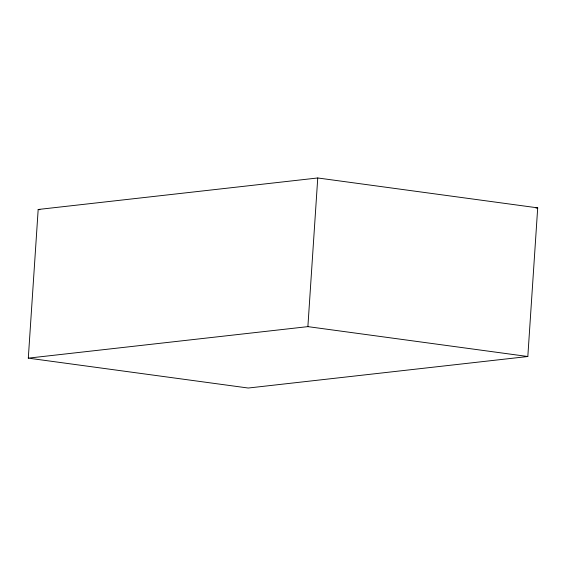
<?xml version="1.0" encoding="UTF-8"?>
<svg xmlns="http://www.w3.org/2000/svg" width="566" height="566" viewBox="0 0 566 566"><rect width="100%" height="100%" fill="white"/><g stroke="black" fill="none" stroke-linecap="round" stroke-linejoin="round"><path stroke-width="0.85" d="M28.3 358.144L38.177 209.484L317.752 177.972L537.7 207.856L527.823 356.516L248.248 388.028L28.3 358.144L307.883 326.632L527.823 356.516M307.883 326.632L317.752 177.972M535.945 208.055L537.7 207.856M38.177 209.484L39.924 209.717"/></g></svg>
